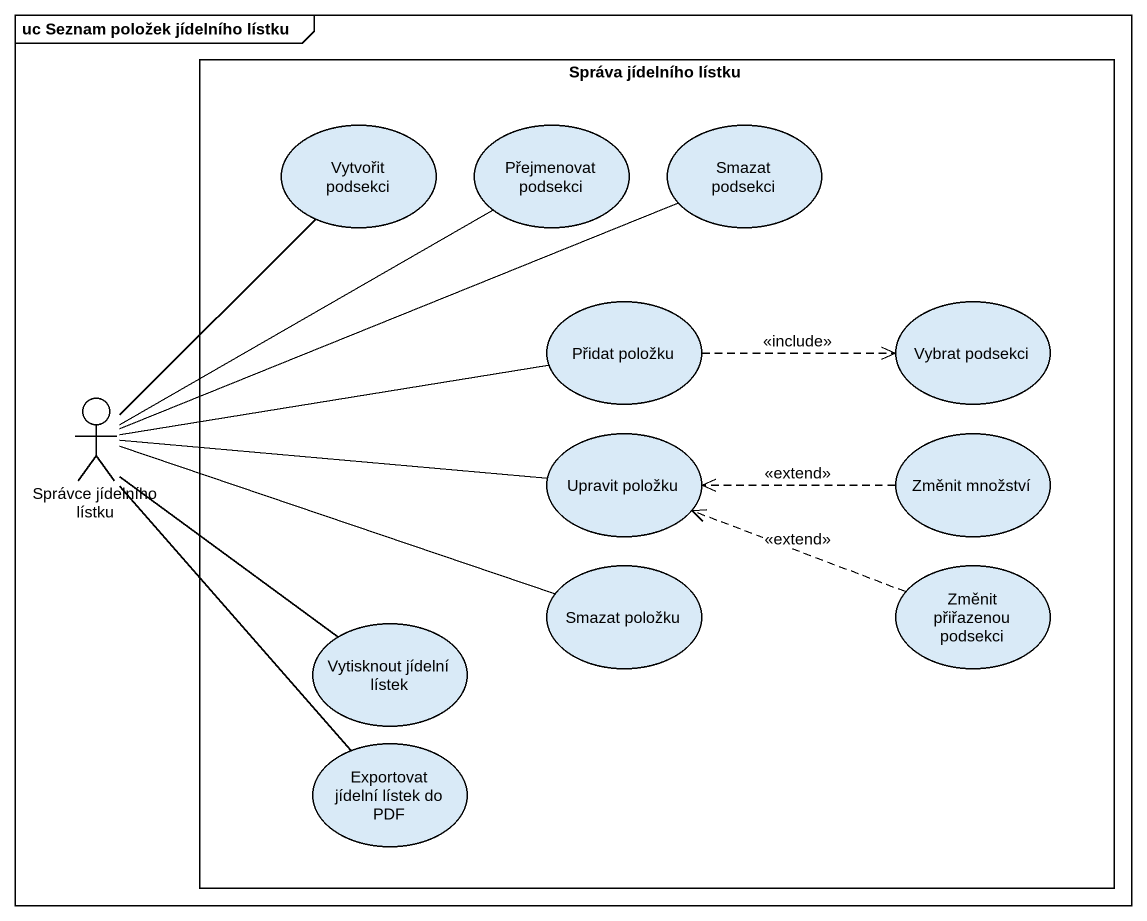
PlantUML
@startuml
mainframe uc Seznam položek jídelního lístku
rectangle "Správa jídelního lístku" as Správa_jídelního_lístku {
  usecase "Vytvořit podsekci" as Vytvořit_podsekci
  usecase "Přejmenovat podsekci" as Přejmenovat_podsekci
  usecase "Smazat podsekci" as Smazat_podsekci
  usecase "Přidat položku" as Přidat_položku
  usecase "Vybrat podsekci" as Vybrat_podsekci
  usecase "Upravit položku" as Upravit_položku
  usecase "Změnit množství" as Změnit_množství
  usecase "Smazat položku" as Smazat_položku
  usecase "Změnit přiřazenou podsekci" as Změnit_přiřazenou_podsekci
  usecase "Vytisknout jídelní lístek" as Vytisknout_jídelní_lístek
  usecase "Exportovat jídelní lístek do PDF" as Exportovat_jídelní_lístek
}
actor "Správce jídelního lístku" as Správce_jídelního_lístku
Přidat_položku .right.> Vybrat_podsekci : <<include>>
Správce_jídelního_lístku -up- Vytvořit_podsekci
Správce_jídelního_lístku -up- Přejmenovat_podsekci
Správce_jídelního_lístku -right- Smazat_podsekci
Správce_jídelního_lístku -right- Přidat_položku
Správce_jídelního_lístku -right- Upravit_položku
Správce_jídelního_lístku -right- Smazat_položku
Správce_jídelního_lístku -- Vytisknout_jídelní_lístek
Správce_jídelního_lístku -- Exportovat_jídelní_lístek
Změnit_množství .left.> Upravit_položku : <<extend>>
Změnit_přiřazenou_podsekci .left.> Upravit_položku : <<extend>>
@enduml
